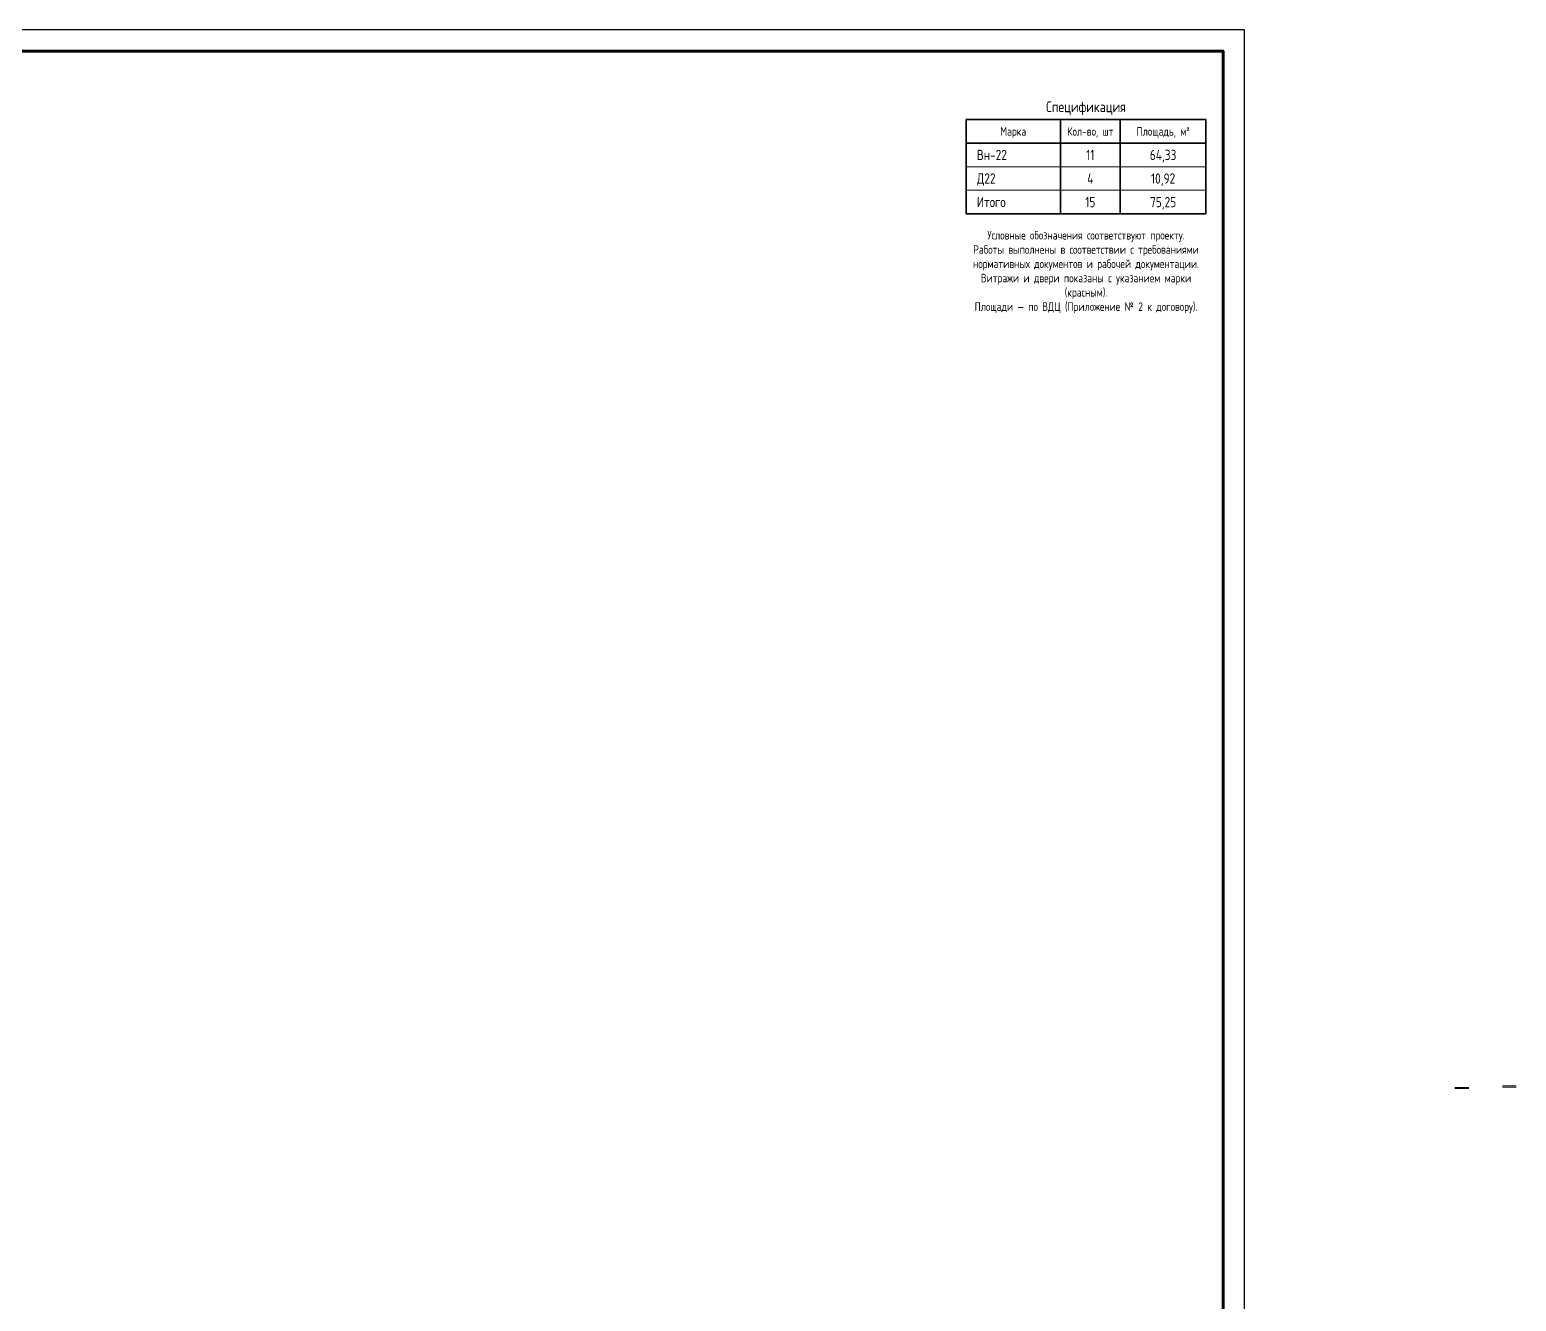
# Model space of a CAD drawing. Header units: millimetres. Extents: x -11854 to 4360091, y -19344 to 4989148.
# Drawn here: x 99603 to 169044, y 40056 to 99456 of the extents above; entities that cross this region are included whole.
import ezdxf
from ezdxf.enums import TextEntityAlignment as Align

# ---------------------------------------------------------------- set-up
doc = ezdxf.new("R2010")
doc.units = ezdxf.units.MM
doc.layers.add('A-GLAZ-CWMG', color=254, linetype='Continuous', lineweight=9)
for name, color, linetype in [('ДВЕРИ', 5, 'Continuous'), ('РАМКА', 7, 'Continuous'), ('ТЕКСТ', 7, 'Continuous')]:
    doc.layers.add(name, color=color, linetype=linetype)
doc.styles.add('ИД', font='isocpeur.ttf', dxfattribs={"width": 0.8})

# ---------------------------------------------------------------- blocks, each defined once
blk = doc.blocks.new('Прямоугольный импост - 50 x 100-7444711-1А')
at = {"layer": 'A-GLAZ-CWMG'}
for p, q in [((-367034, -19772), (-366384, -19772)), ((-367034, -19822), (-366384, -19822))]:
    blk.add_line(p, q, dxfattribs=at)

msp = doc.modelspace()

# ---------------------------------------------------------------- linework, layer by layer
at = {"layer": 'РАМКА', "lineweight": 35}
for p, q in [((143346, 95256), (154546, 95256)), ((143346, 95256), (143346, 90856)), ((147746, 95256), (147746, 90856)), ((150546, 95256), (150546, 90856)), ((154546, 95256), (154546, 90856)), ((143346, 94156), (154546, 94156)), ((143346, 90856), (154546, 90856))]:
    msp.add_line(p, q, dxfattribs=at)
at = {"layer": 'РАМКА', "lineweight": 18}
for p, q in [((143346, 93056), (154546, 93056)), ((143346, 91956), (154546, 91956))]:
    msp.add_line(p, q, dxfattribs=at)
at = {"layer": 'РАМКА', "lineweight": 25}
msp.add_lwpolyline([(-11854, -19344), (156346, -19344), (156346, 99456), (-11854, 99456)], close=True, dxfattribs=at)
at = {"layer": 'РАМКА', "lineweight": 70}
msp.add_lwpolyline([(-7854, -18344), (155346, -18344), (155346, 98456), (-7854, 98456)], close=True, dxfattribs=at)

# ---------------------------------------------------------------- block references
at = {"layer": 'ДВЕРИ', "color": 1}
for p in [(533212.9, 69815.2), (535428, 69886.2)]:
    msp.add_blockref('Прямоугольный импост - 50 x 100-7444711-1А', p, dxfattribs=at)

# ---------------------------------------------------------------- texts
at = {"layer": 'ТЕКСТ', "style": 'ИД', "width": 0.8}
for s, height, p in [('Спецификация', 500, (148946, 95856)), ('Марка', 400, (145546, 94706)), ('Кол-во, шт', 400, (149146, 94706)), ('Площадь, м²', 400, (152546, 94706)), ('11', 480, (149146, 93606)), ('64,33', 480, (152546, 93606)), ('4', 480, (149146, 92506)), ('10,92', 480, (152546, 92506)), ('15', 480, (149146, 91406)), ('75,25', 480, (152546, 91406))]:
    msp.add_text(s, height=height, dxfattribs=at).set_placement(p, align=Align.MIDDLE_CENTER)
for s, p in [('Вн-22', (143846, 93606)), ('Д22', (143846, 92506)), ('Итого', (143846, 91406))]:
    msp.add_text(s, height=480, dxfattribs=at).set_placement(p, align=Align.MIDDLE_LEFT)
at = {"layer": 'ТЕКСТ', "insert": (148946, 90056), "char_height": 400, "width": 11200, "attachment_point": 2, "style": 'ИД'}
msp.add_mtext('Условные обозначения соответствуют проекту.\\PРаботы выполнены в соответствии с требованиями нормативных документов и рабочей документации.\\PВитражи и двери показаны с указанием марки (красным).\\PПлощади — по ВДЦ (Приложение № 2 к договору).', dxfattribs=at)

doc.saveas('drawing.dxf')
